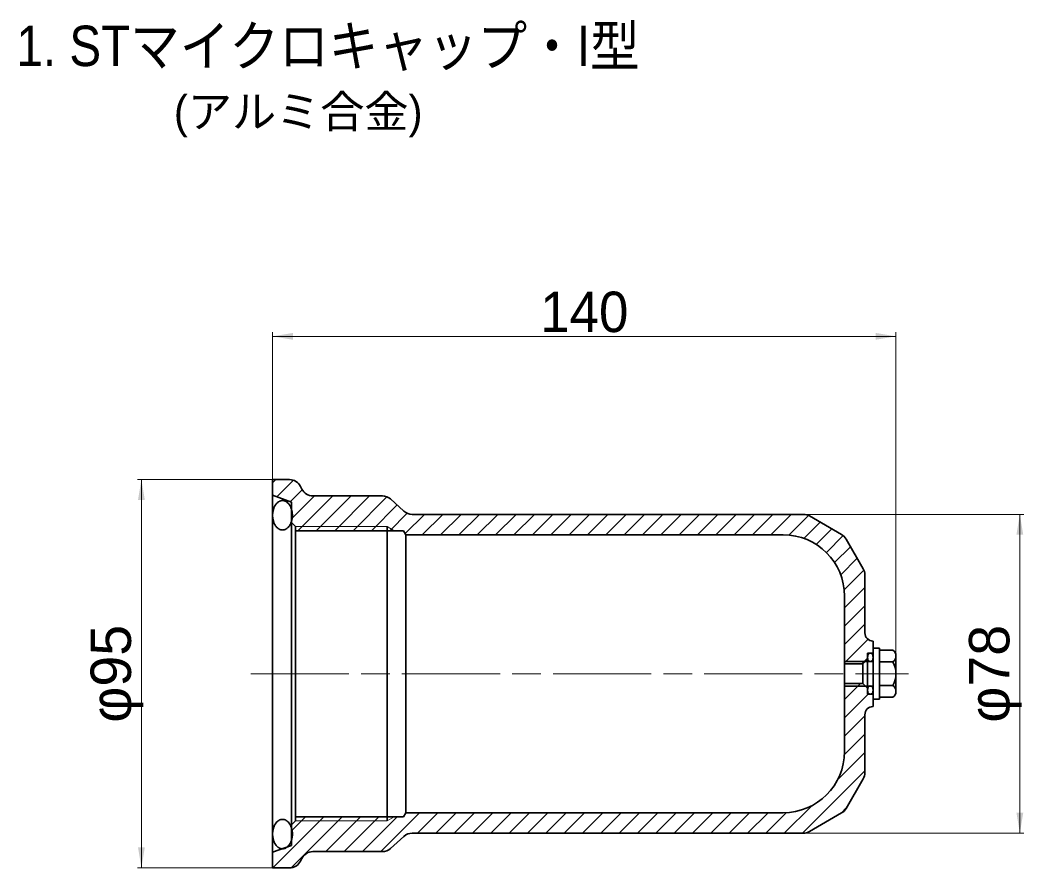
# Model space of a CAD drawing. Units: millimetres at full size, sheet at 1:2; some dimension numbers follow another scale. Extents: x 2054 to 3736, y 1047 to 2235.
# Drawn here: x 2331.7 to 2577.4, y 1396 to 1603.5 of the extents above; entities that cross this region are included whole.
import ezdxf
from ezdxf.enums import TextEntityAlignment as Align

# ---------------------------------------------------------------- set-up
doc = ezdxf.new("R2010")
doc.units = ezdxf.units.MM
doc.header["$LTSCALE"] = 2
doc.linetypes.add('CHAIN', pattern=[18.5, 12, -1.5, 3.5, -1.5])
for name, color, linetype, lineweight in [('1外形線', 7, 'Continuous', 35), ('2細い実線', 3, 'Continuous', 20), ('4中心線', 1, 'CHAIN', 18), ('6寸法線', 4, 'Continuous', 18), ('7 枠・タイトル', 7, 'Continuous', 13)]:
    doc.layers.add(name, color=color, linetype=linetype, lineweight=lineweight)
doc.styles.add('ＭＳ Ｐゴシック', font='')
doc.styles.get('ＭＳ Ｐゴシック').set_extended_font_data('MS PGothic')

# ---------------------------------------------------------------- blocks, each defined once
blk = doc.blocks.new('filled_arrow')
at = {"color": 0, "linetype": 'Continuous', "lineweight": -2}
blk.add_solid([(7.5, 1.25), (0, 0), (7.5, -1.25)], dxfattribs=at)

msp = doc.modelspace()

# ---------------------------------------------------------------- linework, layer by layer
at = {"layer": '1外形線'}
for p, q in [((2393.48, 1491.052), (2397.627, 1491.052)), ((2393.48, 1491.052), (2393.48, 1479.748)), ((2393.48, 1491.052), (2393.48, 1479.748)), ((2400.311, 1489.393), (2400.653, 1488.709)), ((2393.48, 1487.225), (2398.081, 1485.55)), ((2403.337, 1487.05), (2420.362, 1487.05)), ((2393.953, 1484.461), (2393.885, 1484.317)), ((2394.027, 1484.601), (2393.953, 1484.461)), ((2394.105, 1484.735), (2394.027, 1484.601)), ((2394.186, 1484.862), (2394.105, 1484.735)), ((2394.273, 1484.984), (2394.186, 1484.862)), ((2394.363, 1485.1), (2394.273, 1484.984)), ((2394.457, 1485.208), (2394.363, 1485.1)), ((2394.554, 1485.31), (2394.457, 1485.208)), ((2394.654, 1485.404), (2394.554, 1485.31)), ((2394.758, 1485.492), (2394.654, 1485.404)), ((2394.863, 1485.571), (2394.758, 1485.492)), ((2394.973, 1485.642), (2394.863, 1485.571)), ((2395.083, 1485.707), (2394.973, 1485.642)), ((2395.196, 1485.761), (2395.083, 1485.707)), ((2395.311, 1485.809), (2395.196, 1485.761)), ((2395.427, 1485.848), (2395.311, 1485.809)), ((2395.543, 1485.878), (2395.427, 1485.848)), ((2395.661, 1485.899), (2395.543, 1485.878)), ((2395.78, 1485.912), (2395.661, 1485.899)), ((2395.899, 1485.917), (2395.78, 1485.912)), ((2396.018, 1485.912), (2395.899, 1485.917)), ((2396.136, 1485.899), (2396.018, 1485.912)), ((2396.254, 1485.878), (2396.136, 1485.899)), ((2396.371, 1485.848), (2396.254, 1485.878)), ((2396.488, 1485.809), (2396.371, 1485.848)), ((2396.602, 1485.761), (2396.488, 1485.809)), ((2396.715, 1485.707), (2396.602, 1485.761)), ((2396.826, 1485.642), (2396.715, 1485.707)), ((2396.934, 1485.571), (2396.826, 1485.642)), ((2397.041, 1485.492), (2396.934, 1485.571)), ((2397.144, 1485.404), (2397.041, 1485.492)), ((2397.245, 1485.31), (2397.144, 1485.404)), ((2397.342, 1485.209), (2397.245, 1485.31)), ((2397.436, 1485.1), (2397.342, 1485.209)), ((2397.525, 1484.984), (2397.436, 1485.1)), ((2397.612, 1484.862), (2397.525, 1484.984)), ((2397.694, 1484.735), (2397.612, 1484.862)), ((2397.772, 1484.601), (2397.694, 1484.735)), ((2397.844, 1484.461), (2397.772, 1484.601)), ((2397.913, 1484.317), (2397.844, 1484.461)), ((2398.081, 1485.55), (2398.081, 1480.548)), ((2422.338, 1486.308), (2425.634, 1483.325)), ((2393.48, 1482.494), (2393.478, 1482.317)), ((2393.478, 1482.317), (2393.48, 1482.14)), ((2393.489, 1482.67), (2393.48, 1482.494)), ((2393.48, 1482.14), (2393.489, 1481.964)), ((2393.504, 1482.846), (2393.489, 1482.67)), ((2393.489, 1481.964), (2393.504, 1481.788)), ((2393.524, 1483.019), (2393.504, 1482.846)), ((2393.55, 1483.192), (2393.524, 1483.019)), ((2393.582, 1483.361), (2393.55, 1483.192)), ((2393.619, 1483.53), (2393.582, 1483.361)), ((2393.662, 1483.694), (2393.619, 1483.53)), ((2393.71, 1483.856), (2393.662, 1483.694)), ((2393.763, 1484.014), (2393.71, 1483.856)), ((2393.822, 1484.167), (2393.763, 1484.014)), ((2393.885, 1484.317), (2393.822, 1484.167)), ((2397.977, 1484.167), (2397.913, 1484.317)), ((2398.035, 1484.014), (2397.977, 1484.167)), ((2398.089, 1483.857), (2398.035, 1484.014)), ((2398.137, 1483.694), (2398.089, 1483.857)), ((2398.179, 1483.53), (2398.137, 1483.694)), ((2398.217, 1483.362), (2398.179, 1483.53)), ((2398.249, 1483.192), (2398.217, 1483.362)), ((2398.275, 1483.019), (2398.249, 1483.192)), ((2398.295, 1482.846), (2398.275, 1483.019)), ((2398.31, 1482.67), (2398.295, 1482.846)), ((2398.295, 1481.788), (2398.31, 1481.964)), ((2398.318, 1482.494), (2398.31, 1482.67)), ((2398.31, 1481.964), (2398.318, 1482.14)), ((2398.321, 1482.317), (2398.318, 1482.494)), ((2398.318, 1482.14), (2398.321, 1482.317)), ((2427.648, 1482.549), (2523.439, 1482.549)), ((2532.795, 1477.611), (2524.939, 1482.147)), ((2393.48, 1479.748), (2393.48, 1399.846)), ((2393.504, 1481.788), (2393.524, 1481.615)), ((2393.524, 1481.615), (2393.55, 1481.442)), ((2393.55, 1481.442), (2393.582, 1481.272)), ((2393.582, 1481.272), (2393.619, 1481.104)), ((2393.619, 1481.104), (2393.662, 1480.94)), ((2393.662, 1480.94), (2393.71, 1480.777)), ((2393.71, 1480.777), (2393.763, 1480.621)), ((2393.763, 1480.621), (2393.822, 1480.467)), ((2393.822, 1480.467), (2393.885, 1480.317)), ((2393.885, 1480.317), (2393.954, 1480.173)), ((2393.954, 1480.173), (2394.027, 1480.033)), ((2394.027, 1480.033), (2394.105, 1479.899)), ((2394.105, 1479.899), (2394.186, 1479.772)), ((2394.186, 1479.772), (2394.273, 1479.65)), ((2394.273, 1479.65), (2394.363, 1479.534)), ((2394.363, 1479.534), (2394.457, 1479.425)), ((2397.342, 1479.425), (2397.436, 1479.534)), ((2397.436, 1479.534), (2397.525, 1479.65)), ((2397.525, 1479.65), (2397.612, 1479.772)), ((2397.612, 1479.772), (2397.694, 1479.899)), ((2397.694, 1479.899), (2397.772, 1480.033)), ((2397.772, 1480.033), (2397.844, 1480.173)), ((2397.844, 1480.173), (2397.913, 1480.317)), ((2397.913, 1480.317), (2397.977, 1480.467)), ((2397.977, 1480.467), (2398.035, 1480.621)), ((2398.035, 1480.621), (2398.089, 1480.778)), ((2398.081, 1480.548), (2399.082, 1479.548)), ((2398.081, 1480.548), (2398.081, 1443.535)), ((2398.089, 1480.778), (2398.137, 1480.94)), ((2398.137, 1480.94), (2398.179, 1481.104)), ((2398.179, 1481.104), (2398.217, 1481.272)), ((2398.217, 1481.272), (2398.249, 1481.442)), ((2398.249, 1481.442), (2398.275, 1481.615)), ((2398.275, 1481.615), (2398.295, 1481.788)), ((2399.082, 1479.548), (2399.082, 1478.547)), ((2421.489, 1479.548), (2421.489, 1407.523)), ((2394.457, 1479.425), (2394.554, 1479.324)), ((2394.554, 1479.324), (2394.654, 1479.23)), ((2394.654, 1479.23), (2394.758, 1479.142)), ((2394.758, 1479.142), (2394.863, 1479.063)), ((2394.863, 1479.063), (2394.973, 1478.992)), ((2394.973, 1478.992), (2395.084, 1478.927)), ((2395.084, 1478.927), (2395.196, 1478.873)), ((2395.196, 1478.873), (2395.311, 1478.825)), ((2395.311, 1478.825), (2395.427, 1478.786)), ((2395.427, 1478.786), (2395.544, 1478.756)), ((2395.544, 1478.756), (2395.662, 1478.735)), ((2395.662, 1478.735), (2395.781, 1478.722)), ((2395.781, 1478.722), (2395.9, 1478.717)), ((2395.9, 1478.717), (2396.019, 1478.722)), ((2396.019, 1478.722), (2396.137, 1478.735)), ((2396.137, 1478.735), (2396.254, 1478.756)), ((2396.254, 1478.756), (2396.371, 1478.786)), ((2396.371, 1478.786), (2396.488, 1478.825)), ((2396.488, 1478.825), (2396.602, 1478.873)), ((2396.602, 1478.873), (2396.716, 1478.927)), ((2396.716, 1478.927), (2396.826, 1478.992)), ((2396.826, 1478.992), (2396.935, 1479.063)), ((2396.935, 1479.063), (2397.041, 1479.142)), ((2397.041, 1479.142), (2397.144, 1479.23)), ((2397.144, 1479.23), (2397.245, 1479.324)), ((2397.245, 1479.324), (2397.342, 1479.425)), ((2399.082, 1478.547), (2423.222, 1478.547)), ((2399.082, 1478.547), (2399.082, 1443.535)), ((2423.222, 1478.547), (2425.491, 1478.547)), ((2425.491, 1478.547), (2426.068, 1477.547)), ((2426.068, 1477.549), (2518.492, 1477.549)), ((2426.068, 1477.547), (2426.068, 1409.523)), ((2538.09, 1469.245), (2533.893, 1476.513)), ((2538.492, 1467.745), (2538.492, 1453.549)), ((2533.492, 1462.549), (2533.492, 1443.549)), ((2540.492, 1451.549), (2540.492, 1438.522)), ((2539.092, 1448.549), (2540.492, 1448.549)), ((2539.092, 1448.549), (2539.092, 1440.021)), ((2540.5, 1449.799), (2542.1, 1449.799)), ((2542.1, 1437.299), (2542.1, 1449.799)), ((2542.1, 1449.322), (2545.3, 1449.322)), ((2546.1, 1439.219), (2546.1, 1447.879)), ((2398.081, 1445.536), (2398.081, 1408.523)), ((2540.5, 1446.549), (2533.492, 1446.549)), ((2533.492, 1445.936), (2537.978, 1445.936)), ((2537.978, 1445.936), (2539.092, 1447.049)), ((2537.978, 1445.936), (2537.978, 1443.549)), ((2542.1, 1446.436), (2545.3, 1446.436)), ((2399.082, 1443.535), (2399.082, 1408.523)), ((2533.492, 1424.522), (2533.492, 1443.522)), ((2537.978, 1441.135), (2537.978, 1443.521)), ((2533.492, 1441.135), (2537.978, 1441.135)), ((2540.5, 1440.522), (2533.492, 1440.522)), ((2538.592, 1440.521), (2533.492, 1440.521)), ((2537.978, 1441.135), (2539.092, 1440.021)), ((2542.1, 1440.662), (2545.3, 1440.662)), ((2539.092, 1438.522), (2539.092, 1440.021)), ((2539.092, 1438.522), (2540.492, 1438.522)), ((2540.492, 1438.522), (2540.492, 1435.522)), ((2542.1, 1437.775), (2545.3, 1437.775)), ((2540.5, 1437.299), (2542.1, 1437.299)), ((2538.492, 1419.325), (2538.492, 1433.522)), ((2538.09, 1417.825), (2533.893, 1410.557)), ((2398.081, 1408.523), (2398.081, 1406.522)), ((2399.082, 1408.523), (2399.082, 1407.523)), ((2399.082, 1408.523), (2423.222, 1408.523)), ((2423.222, 1408.523), (2425.491, 1408.523)), ((2425.491, 1408.523), (2426.068, 1409.523)), ((2426.068, 1409.522), (2518.492, 1409.522)), ((2532.795, 1409.459), (2524.939, 1404.923)), ((2393.664, 1405.68), (2393.712, 1405.843)), ((2393.712, 1405.843), (2393.765, 1406)), ((2393.765, 1406), (2393.824, 1406.153)), ((2393.824, 1406.153), (2393.887, 1406.303)), ((2393.887, 1406.303), (2393.956, 1406.447)), ((2393.956, 1406.447), (2394.029, 1406.587)), ((2394.029, 1406.587), (2394.107, 1406.721)), ((2394.107, 1406.721), (2394.188, 1406.848)), ((2394.188, 1406.848), (2394.275, 1406.97)), ((2394.275, 1406.97), (2394.365, 1407.086)), ((2394.365, 1407.086), (2394.459, 1407.195)), ((2394.459, 1407.195), (2394.556, 1407.296)), ((2394.556, 1407.296), (2394.656, 1407.391)), ((2394.656, 1407.391), (2394.76, 1407.478)), ((2394.76, 1407.478), (2394.865, 1407.557)), ((2394.865, 1407.557), (2394.975, 1407.629)), ((2394.975, 1407.629), (2395.085, 1407.693)), ((2395.085, 1407.693), (2395.198, 1407.748)), ((2395.198, 1407.748), (2395.313, 1407.795)), ((2395.313, 1407.795), (2395.429, 1407.834)), ((2395.429, 1407.834), (2395.546, 1407.864)), ((2395.546, 1407.864), (2395.663, 1407.886)), ((2395.663, 1407.886), (2395.782, 1407.898)), ((2395.782, 1407.898), (2395.901, 1407.903)), ((2395.901, 1407.903), (2396.02, 1407.898)), ((2396.02, 1407.898), (2396.138, 1407.886)), ((2396.138, 1407.886), (2396.256, 1407.864)), ((2396.256, 1407.864), (2396.373, 1407.834)), ((2396.373, 1407.834), (2396.49, 1407.795)), ((2396.49, 1407.795), (2396.604, 1407.748)), ((2396.604, 1407.748), (2396.718, 1407.693)), ((2396.718, 1407.693), (2396.828, 1407.629)), ((2396.828, 1407.629), (2396.937, 1407.557)), ((2396.937, 1407.557), (2397.043, 1407.478)), ((2397.043, 1407.478), (2397.146, 1407.391)), ((2397.146, 1407.391), (2397.247, 1407.296)), ((2397.247, 1407.296), (2397.344, 1407.195)), ((2397.344, 1407.195), (2397.438, 1407.086)), ((2397.438, 1407.086), (2397.527, 1406.971)), ((2397.527, 1406.971), (2397.614, 1406.848)), ((2397.614, 1406.848), (2397.696, 1406.721)), ((2397.696, 1406.721), (2397.774, 1406.587)), ((2397.774, 1406.587), (2397.846, 1406.447)), ((2397.846, 1406.447), (2397.915, 1406.303)), ((2397.915, 1406.303), (2397.979, 1406.153)), ((2397.979, 1406.153), (2398.037, 1406)), ((2398.037, 1406), (2398.091, 1405.843)), ((2398.081, 1406.522), (2399.082, 1407.523)), ((2398.081, 1401.52), (2398.081, 1406.522)), ((2398.091, 1405.843), (2398.139, 1405.681)), ((2393.48, 1404.303), (2393.482, 1404.48)), ((2393.482, 1404.126), (2393.48, 1404.303)), ((2393.482, 1404.48), (2393.491, 1404.656)), ((2393.491, 1403.95), (2393.482, 1404.126)), ((2393.491, 1404.656), (2393.506, 1404.832)), ((2393.506, 1403.775), (2393.491, 1403.95)), ((2393.506, 1404.832), (2393.526, 1405.006)), ((2393.526, 1403.601), (2393.506, 1403.775)), ((2393.526, 1405.006), (2393.552, 1405.178)), ((2393.552, 1403.428), (2393.526, 1403.601)), ((2393.552, 1405.178), (2393.584, 1405.348)), ((2393.584, 1403.259), (2393.552, 1403.428)), ((2393.584, 1405.348), (2393.621, 1405.516)), ((2393.621, 1405.516), (2393.664, 1405.68)), ((2398.139, 1405.681), (2398.181, 1405.516)), ((2398.181, 1405.516), (2398.219, 1405.348)), ((2398.219, 1405.348), (2398.251, 1405.178)), ((2398.251, 1403.428), (2398.219, 1403.259)), ((2398.251, 1405.178), (2398.277, 1405.006)), ((2398.277, 1403.601), (2398.251, 1403.428)), ((2398.277, 1405.006), (2398.297, 1404.832)), ((2398.297, 1403.775), (2398.277, 1403.601)), ((2398.297, 1404.832), (2398.312, 1404.656)), ((2398.312, 1403.951), (2398.297, 1403.775)), ((2398.312, 1404.656), (2398.32, 1404.48)), ((2398.32, 1404.126), (2398.312, 1403.951)), ((2398.32, 1404.48), (2398.323, 1404.303)), ((2398.323, 1404.303), (2398.32, 1404.126)), ((2422.338, 1400.762), (2425.634, 1403.745)), ((2427.648, 1404.522), (2523.439, 1404.522)), ((2393.48, 1399.846), (2398.081, 1401.52)), ((2393.621, 1403.09), (2393.584, 1403.259)), ((2393.664, 1402.926), (2393.621, 1403.09)), ((2393.712, 1402.764), (2393.664, 1402.926)), ((2393.765, 1402.606), (2393.712, 1402.764)), ((2393.824, 1402.453), (2393.765, 1402.606)), ((2393.887, 1402.304), (2393.824, 1402.453)), ((2393.956, 1402.159), (2393.887, 1402.304)), ((2394.029, 1402.019), (2393.956, 1402.159)), ((2394.107, 1401.885), (2394.029, 1402.019)), ((2394.188, 1401.758), (2394.107, 1401.885)), ((2394.275, 1401.636), (2394.188, 1401.758)), ((2394.365, 1401.52), (2394.275, 1401.636)), ((2394.459, 1401.412), (2394.365, 1401.52)), ((2394.556, 1401.311), (2394.459, 1401.412)), ((2394.656, 1401.216), (2394.556, 1401.311)), ((2394.76, 1401.128), (2394.656, 1401.216)), ((2394.866, 1401.049), (2394.76, 1401.128)), ((2394.975, 1400.978), (2394.866, 1401.049)), ((2395.086, 1400.914), (2394.975, 1400.978)), ((2395.198, 1400.859), (2395.086, 1400.914)), ((2395.313, 1400.811), (2395.198, 1400.859)), ((2396.604, 1400.859), (2396.49, 1400.811)), ((2396.718, 1400.914), (2396.604, 1400.859)), ((2396.828, 1400.978), (2396.718, 1400.914)), ((2396.937, 1401.049), (2396.828, 1400.978)), ((2397.043, 1401.128), (2396.937, 1401.049)), ((2397.146, 1401.216), (2397.043, 1401.128)), ((2397.247, 1401.311), (2397.146, 1401.216)), ((2397.344, 1401.412), (2397.247, 1401.311)), ((2397.438, 1401.52), (2397.344, 1401.412)), ((2397.527, 1401.636), (2397.438, 1401.52)), ((2397.614, 1401.758), (2397.527, 1401.636)), ((2397.696, 1401.886), (2397.614, 1401.758)), ((2397.774, 1402.019), (2397.696, 1401.886)), ((2397.847, 1402.159), (2397.774, 1402.019)), ((2397.915, 1402.304), (2397.847, 1402.159)), ((2397.979, 1402.453), (2397.915, 1402.304)), ((2398.037, 1402.606), (2397.979, 1402.453)), ((2398.091, 1402.764), (2398.037, 1402.606)), ((2398.139, 1402.926), (2398.091, 1402.764)), ((2398.181, 1403.09), (2398.139, 1402.926)), ((2398.219, 1403.259), (2398.181, 1403.09)), ((2393.48, 1399.846), (2393.48, 1396.019)), ((2395.429, 1400.773), (2395.313, 1400.811)), ((2395.546, 1400.742), (2395.429, 1400.773)), ((2395.664, 1400.721), (2395.546, 1400.742)), ((2395.783, 1400.708), (2395.664, 1400.721)), ((2395.902, 1400.703), (2395.783, 1400.708)), ((2396.021, 1400.708), (2395.902, 1400.703)), ((2396.139, 1400.721), (2396.021, 1400.708)), ((2396.257, 1400.742), (2396.139, 1400.721)), ((2396.373, 1400.773), (2396.257, 1400.742)), ((2396.49, 1400.811), (2396.373, 1400.773)), ((2403.337, 1400.02), (2420.362, 1400.02)), ((2393.48, 1396.019), (2397.627, 1396.019)), ((2400.311, 1397.677), (2400.653, 1398.361))]:
    msp.add_line(p, q, dxfattribs=at)
for centre, radius, start, end in [((2397.627, 1488.051), 3.001, 26.56505, 90), ((2403.337, 1490.051), 3.001, 206.56505, 270), ((2420.362, 1484.049), 3.001, 48.81408, 90), ((2427.648, 1485.55), 3.001, 227.85137, 270), ((2523.439, 1479.549), 3, 60, 90), ((2518.492, 1462.549), 15, 0, 90), ((2531.295, 1475.013), 3, 30, 60), ((2535.492, 1467.745), 3, 0, 30), ((2540.492, 1453.549), 2, 180, 270), ((2544.398, 1447.879), 1.702, 302.0046, 57.9954), ((2540.492, 1443.549), 5.608, 329.02089, 30.97911), ((2544.398, 1439.219), 1.702, 302.0046, 57.9954), ((2540.492, 1433.522), 2, 90, 180), ((2518.492, 1424.522), 15, 270, 0), ((2535.492, 1419.325), 3, 330, 0), ((2531.295, 1412.057), 3, 300, 330), ((2531.295, 1412.057), 3, 300, 330), ((2427.648, 1401.52), 3.001, 90, 132.14863), ((2523.439, 1407.522), 3, 270, 300), ((2403.337, 1397.019), 3.001, 90, 153.43495), ((2420.362, 1403.021), 3.001, 270, 311.18592), ((2397.627, 1399.02), 3.001, 270, 333.43495)]:
    msp.add_arc(centre, radius, start, end, dxfattribs=at)
for centre, major_axis in [((2539.813, 1447.532), (0, 1.016)), ((2539.813, 1439.538), (0, -1.016))]:
    msp.add_ellipse(centre, major_axis=major_axis, ratio=0.688699, dxfattribs=at)
at = {"layer": '2細い実線'}
for p, q in [((2393.48, 1490.292), (2394.24, 1491.052)), ((2394.523, 1486.845), (2398.576, 1490.898)), ((2397.815, 1485.647), (2400.731, 1488.563)), ((2398.081, 1481.423), (2403.708, 1487.05)), ((2399.696, 1478.547), (2408.199, 1487.05)), ((2404.186, 1478.547), (2412.689, 1487.05)), ((2408.676, 1478.547), (2417.179, 1487.05)), ((2413.166, 1478.547), (2421.461, 1486.842)), ((2417.656, 1478.547), (2423.954, 1484.845)), ((2422.146, 1478.547), (2426.413, 1482.814)), ((2425.91, 1477.821), (2430.638, 1482.549)), ((2430.128, 1477.549), (2435.128, 1482.549)), ((2434.618, 1477.549), (2439.618, 1482.549)), ((2439.108, 1477.549), (2444.108, 1482.549)), ((2443.598, 1477.549), (2448.598, 1482.549)), ((2448.088, 1477.549), (2453.088, 1482.549)), ((2452.579, 1477.549), (2457.579, 1482.549)), ((2457.069, 1477.549), (2462.069, 1482.549)), ((2461.559, 1477.549), (2466.559, 1482.549)), ((2466.049, 1477.549), (2471.049, 1482.549)), ((2470.539, 1477.549), (2475.539, 1482.549)), ((2475.029, 1477.549), (2480.029, 1482.549)), ((2479.519, 1477.549), (2484.519, 1482.549)), ((2484.009, 1477.549), (2489.009, 1482.549)), ((2488.5, 1477.549), (2493.5, 1482.549)), ((2492.99, 1477.549), (2497.99, 1482.549)), ((2497.48, 1477.549), (2502.48, 1482.549)), ((2501.97, 1477.549), (2506.97, 1482.549)), ((2506.46, 1477.549), (2511.46, 1482.549)), ((2510.95, 1477.549), (2515.95, 1482.549)), ((2515.44, 1477.549), (2520.44, 1482.549)), ((2519.867, 1477.486), (2524.667, 1482.286)), ((2399.082, 1479.548), (2421.489, 1479.548)), ((2421.489, 1479.548), (2423.222, 1478.547)), ((2523.544, 1476.672), (2527.525, 1480.654)), ((2526.558, 1475.196), (2530.372, 1479.01)), ((2529.053, 1473.201), (2533.191, 1477.339)), ((2531.067, 1470.725), (2534.978, 1474.635)), ((2532.567, 1467.734), (2536.621, 1471.789)), ((2533.412, 1464.09), (2538.249, 1468.927)), ((2533.492, 1459.679), (2538.492, 1464.679)), ((2533.492, 1455.189), (2538.492, 1460.189)), ((2533.492, 1450.699), (2538.492, 1455.699)), ((2533.492, 1446.209), (2539.258, 1451.975)), ((2540.322, 1448.549), (2540.492, 1448.718)), ((2537.709, 1445.936), (2539.092, 1447.318)), ((2537.398, 1441.135), (2533.492, 1437.228)), ((2539.275, 1438.522), (2533.492, 1432.738)), ((2538.492, 1433.248), (2533.492, 1428.248)), ((2538.492, 1428.758), (2533.471, 1423.737)), ((2538.492, 1424.268), (2531.772, 1417.549)), ((2538.492, 1419.778), (2523.235, 1404.522)), ((2525.465, 1411.241), (2518.745, 1404.522)), ((2534.074, 1410.87), (2532.483, 1409.279)), ((2406.003, 1408.523), (2393.499, 1396.019)), ((2410.493, 1408.523), (2398.014, 1396.044)), ((2401.513, 1408.523), (2398.081, 1405.091)), ((2414.984, 1408.523), (2406.481, 1400.02)), ((2419.474, 1408.523), (2410.971, 1400.02)), ((2423.964, 1408.523), (2415.461, 1400.02)), ((2429.453, 1409.522), (2419.951, 1400.02)), ((2421.489, 1407.523), (2423.222, 1408.523)), ((2433.943, 1409.522), (2428.943, 1404.522)), ((2438.433, 1409.522), (2433.433, 1404.522)), ((2442.923, 1409.522), (2437.923, 1404.522)), ((2447.413, 1409.522), (2442.413, 1404.522)), ((2451.903, 1409.522), (2446.903, 1404.522)), ((2456.393, 1409.522), (2451.393, 1404.522)), ((2460.883, 1409.522), (2455.883, 1404.522)), ((2465.374, 1409.522), (2460.374, 1404.522)), ((2469.864, 1409.522), (2464.864, 1404.522)), ((2474.354, 1409.522), (2469.354, 1404.522)), ((2478.844, 1409.522), (2473.844, 1404.522)), ((2483.334, 1409.522), (2478.334, 1404.522)), ((2487.824, 1409.522), (2482.824, 1404.522)), ((2492.314, 1409.522), (2487.314, 1404.522)), ((2496.804, 1409.522), (2491.804, 1404.522)), ((2501.295, 1409.522), (2496.295, 1404.522)), ((2505.785, 1409.522), (2500.785, 1404.522)), ((2510.275, 1409.522), (2505.275, 1404.522)), ((2514.765, 1409.522), (2509.765, 1404.522)), ((2519.276, 1409.542), (2514.255, 1404.522)), ((2399.082, 1407.523), (2421.489, 1407.523))]:
    msp.add_line(p, q, dxfattribs=at)
at = {"layer": '4中心線'}
msp.add_line((2388.16, 1443.535), (2549.153, 1443.535), dxfattribs=at)
at = {"layer": '6寸法線'}
for p, q in [((2393.48, 1491.114), (2393.48, 1527.108)), ((2546.1, 1443.598), (2546.1, 1527.108)), ((2546.1, 1526.108), (2393.48, 1526.108)), ((2393.417, 1491.052), (2360.365, 1491.052)), ((2361.365, 1491.052), (2361.365, 1396.019)), ((2523.502, 1482.549), (2577.42, 1482.549)), ((2576.42, 1482.549), (2576.42, 1404.522)), ((2523.502, 1404.522), (2577.42, 1404.522)), ((2393.417, 1396.019), (2360.365, 1396.019))]:
    msp.add_line(p, q, dxfattribs=at)

# ---------------------------------------------------------------- block references
at = {"layer": '6寸法線', "xscale": 0.667, "yscale": 0.667}
msp.add_blockref('filled_arrow', (2393.48, 1526.108), dxfattribs=at)
for p, rotation in [((2546.1, 1526.108), 180), ((2361.365, 1491.052), 270), ((2576.42, 1482.549), 270), ((2576.42, 1404.522), 90), ((2361.365, 1396.019), 90)]:
    msp.add_blockref('filled_arrow', p, dxfattribs=dict(at, rotation=rotation))

# ---------------------------------------------------------------- texts
at = {"layer": '6寸法線', "style": 'ＭＳ Ｐゴシック'}
msp.add_text('140', height=9.897, dxfattribs=at).set_placement((2469.79, 1532.108), align=Align.MIDDLE_CENTER)
at = {"layer": '6寸法線', "style": 'ＭＳ Ｐゴシック', "width": 1.05}
for s, p in [('φ95', (2353.86, 1443.535)), ('φ78', (2568.914, 1443.535))]:
    msp.add_text(s, height=9.897, rotation=90, dxfattribs=at).set_placement(p, align=Align.MIDDLE_CENTER)
at = {"layer": '7 枠・タイトル', "style": 'ＭＳ Ｐゴシック', "width": 0.9}
msp.add_text('1. STマイクロキャップ・I型', height=9.897, dxfattribs=at).set_placement((2330.77, 1589.283), align=Align.BOTTOM_LEFT)
at = {"layer": '7 枠・タイトル', "style": 'ＭＳ Ｐゴシック'}
msp.add_text('(アルミ合金)', height=7.918, dxfattribs=at).set_placement((2369.299, 1574.808), align=Align.BOTTOM_LEFT)

doc.saveas('drawing.dxf')
